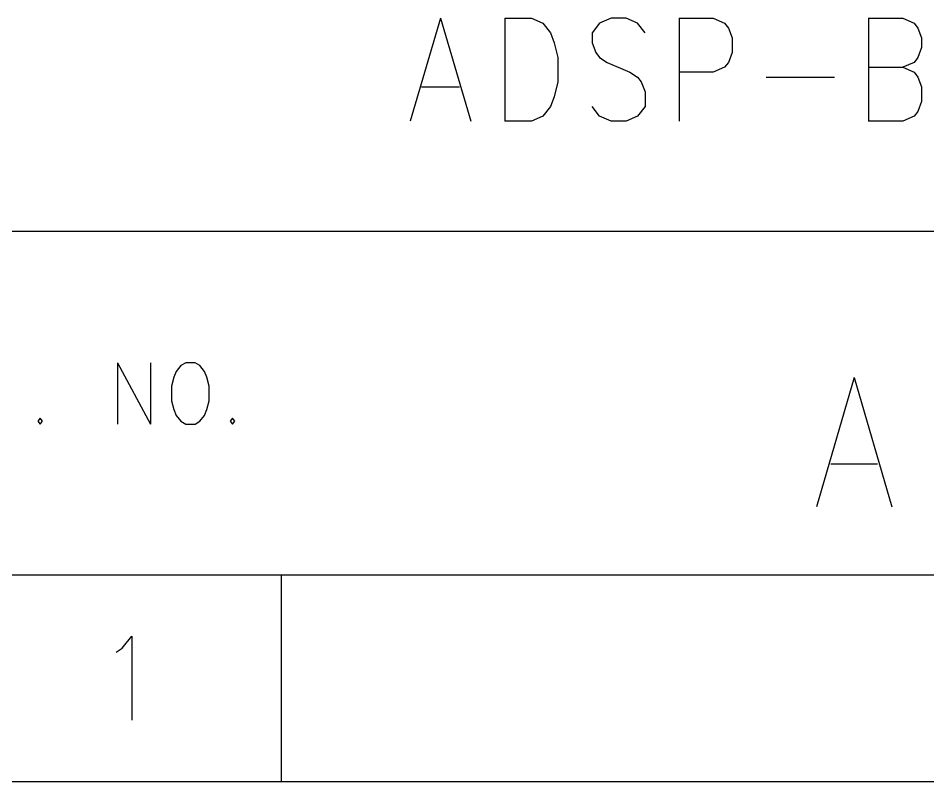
# Model space of a CAD drawing. Extents: x 12040 to 27945, y 10799 to 21199.
# Drawn here: x 25854 to 26514, y 10799 to 11354 of the extents above; entities that cross this region are included whole.
import ezdxf

# ---------------------------------------------------------------- set-up
doc = ezdxf.new("R2010")
doc.units = 0
doc.header["$MEASUREMENT"] = 0
doc.layers.add('ASSYDWGBOT_PHO', color=7, linetype='Continuous')

msp = doc.modelspace()

# ---------------------------------------------------------------- linework, layer by layer
at = {"layer": 'ASSYDWGBOT_PHO'}
for points in [[(26160.5, 11353.94), (26138.5, 11279.13)], [(26160.5, 11353.94), (26182.501, 11279.13)], [(26207.251, 11353.94), (26207.251, 11279.13)], [(26207.251, 11353.94), (26226.5, 11353.94)], [(26226.5, 11353.94), (26234.751, 11350.38)], [(26284.25, 11353.94), (26275.999, 11350.38)], [(26295.25, 11353.94), (26284.25, 11353.94)], [(26303.499, 11350.38), (26295.25, 11353.94)], [(26333.75, 11353.94), (26333.75, 11279.13)], [(26333.75, 11353.94), (26358.5, 11353.94)], [(26358.5, 11353.94), (26366.751, 11350.38)], [(26471.251, 11353.94), (26471.251, 11279.13)], [(26471.251, 11353.94), (26496, 11353.94)], [(26496, 11353.94), (26504.25, 11350.38)], [(26234.751, 11350.38), (26240.25, 11343.25)], [(26275.999, 11350.38), (26270.5, 11343.25)], [(26309, 11343.25), (26303.499, 11350.38)], [(26366.751, 11350.38), (26369.499, 11346.81)], [(26369.499, 11346.81), (26372.25, 11339.69)], [(26504.25, 11350.38), (26507, 11346.81)], [(26507, 11346.81), (26509.75, 11339.69)], [(26240.25, 11343.25), (26243, 11336.13)], [(26270.5, 11343.25), (26270.5, 11336.13)], [(26372.25, 11339.69), (26372.25, 11329)], [(26509.75, 11339.69), (26509.75, 11332.56)], [(26243, 11336.13), (26245.75, 11325.44)], [(26270.5, 11336.13), (26273.251, 11329)], [(26509.75, 11332.56), (26507, 11325.44)], [(26273.251, 11329), (26275.999, 11325.44)], [(26372.25, 11329), (26369.499, 11321.88)], [(26245.75, 11325.44), (26245.75, 11307.63)], [(26275.999, 11325.44), (26281.5, 11321.88)], [(26281.5, 11321.88), (26298, 11314.75)], [(26369.499, 11321.88), (26366.751, 11318.31)], [(26504.25, 11321.88), (26496, 11318.31)], [(26507, 11325.44), (26504.25, 11321.88)], [(26298, 11314.75), (26303.499, 11311.19)], [(26358.5, 11314.75), (26333.75, 11314.75)], [(26366.751, 11318.31), (26358.5, 11314.75)], [(26471.251, 11318.31), (26496, 11318.31)], [(26496, 11318.31), (26504.25, 11314.75)], [(26504.25, 11314.75), (26507, 11311.19)], [(26245.75, 11307.63), (26243, 11296.94)], [(26303.499, 11311.19), (26306.25, 11307.63)], [(26306.25, 11307.63), (26309, 11300.5)], [(26396.999, 11311.19), (26446.501, 11311.19)], [(26507, 11311.19), (26509.75, 11304.06)], [(26146.749, 11304.06), (26174.25, 11304.06)], [(26309, 11300.5), (26309, 11289.81)], [(26509.75, 11304.06), (26509.75, 11293.38)], [(26243, 11296.94), (26240.25, 11289.81)], [(26509.75, 11293.38), (26507, 11286.25)], [(26240.25, 11289.81), (26234.751, 11282.69)], [(26275.999, 11282.69), (26270.5, 11289.81)], [(26309, 11289.81), (26303.499, 11282.69)], [(26507, 11286.25), (26504.25, 11282.69)], [(26234.751, 11282.69), (26226.5, 11279.13)], [(26284.25, 11279.13), (26275.999, 11282.69)], [(26303.499, 11282.69), (26295.25, 11279.13)], [(26504.25, 11282.69), (26496, 11279.13)], [(26226.5, 11279.13), (26207.251, 11279.13)], [(26295.25, 11279.13), (26284.25, 11279.13)], [(26496, 11279.13), (26471.251, 11279.13)], [(25445, 11199.38), (27945, 11199.38)], [(25926.001, 11103.75), (25926.001, 11059.13)], [(25926.001, 11103.75), (25949.86, 11059.13)], [(25949.86, 11103.75), (25949.86, 11059.13)], [(25972.019, 11101.63), (25968.611, 11097.38)], [(25975.43, 11103.75), (25972.019, 11101.63)], [(25982.25, 11103.75), (25975.43, 11103.75)], [(25985.661, 11101.63), (25982.25, 11103.75)], [(25989.071, 11097.38), (25985.661, 11101.63)], [(25968.611, 11097.38), (25966.909, 11093.13)], [(25990.77, 11093.13), (25989.071, 11097.38)], [(25966.909, 11093.13), (25965.2, 11086.75)], [(25992.479, 11086.75), (25990.77, 11093.13)], [(26460.77, 11092.97), (26433.5, 10999.13)], [(26460.77, 11092.97), (26488.05, 10999.13)], [(25965.2, 11086.75), (25965.2, 11076.13)], [(25992.479, 11076.13), (25992.479, 11086.75)], [(25965.2, 11076.13), (25966.909, 11069.75)], [(25990.77, 11069.75), (25992.479, 11076.13)], [(25966.909, 11069.75), (25968.611, 11065.5)], [(25989.071, 11065.5), (25990.77, 11069.75)], [(25869.749, 11063.38), (25868.05, 11061.25)], [(25871.45, 11061.25), (25869.749, 11063.38)], [(25968.611, 11065.5), (25972.019, 11061.25)], [(25985.661, 11061.25), (25989.071, 11065.5)], [(26009.52, 11063.38), (26007.82, 11061.25)], [(26011.23, 11061.25), (26009.52, 11063.38)], [(25868.05, 11061.25), (25869.749, 11059.13)], [(25869.749, 11059.13), (25871.45, 11061.25)], [(25972.019, 11061.25), (25975.43, 11059.13)], [(25975.43, 11059.13), (25982.25, 11059.13)], [(25982.25, 11059.13), (25985.661, 11061.25)], [(26007.82, 11061.25), (26009.52, 11059.13)], [(26009.52, 11059.13), (26011.23, 11061.25)], [(26443.729, 11030.41), (26477.819, 11030.41)], [(27945, 10949.38), (24295, 10949.38)], [(26045, 10799.38), (26045, 10949.38)], [(25929.411, 10896.44), (25936.23, 10905.16)], [(25936.23, 10905.16), (25936.23, 10844.13)], [(25924.86, 10893.53), (25929.411, 10896.44)], [(27945, 10799.38), (12040, 10799.38)], [(27941, 10799.38), (23240.999, 10799.38)], [(27094.999, 10799.38), (26045, 10799.38)]]:
    msp.add_lwpolyline(points, dxfattribs=at)

doc.saveas('drawing.dxf')
